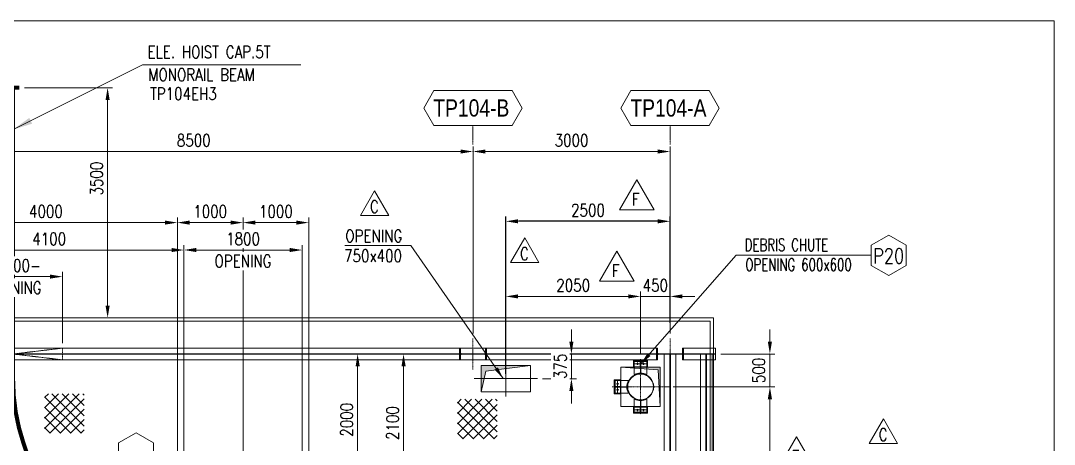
# Model space of a CAD drawing. Header units: inches. Extents: x 209270 to 234360, y -180214 to -150194.
# Drawn here: x 218628 to 234360, y -156637 to -150194 of the extents above; entities that cross this region are included whole.
import ezdxf
from ezdxf.enums import TextEntityAlignment as Align

# ---------------------------------------------------------------- set-up
doc = ezdxf.new("R2010")
doc.units = ezdxf.units.IN
doc.header["$LTSCALE"] = 10
doc.header["$MEASUREMENT"] = 0
for name, pattern in [('CENTER', [2, 1.25, -0.25, 0.25, -0.25]), ('CENTER2', [1.125, 0.75, -0.125, 0.125, -0.125]), ('HIDDEN', [0.375, 0.25, -0.125]), ('PHANTOM', [2.5, 1.25, -0.25, 0.25, -0.25, 0.25, -0.25])]:
    doc.linetypes.add(name, pattern=pattern)
doc.layers.get('Defpoints').update_dxf_attribs({"color": 69})
doc.layers.add('$AUDIT_BAD_LAYER1', color=7, linetype='Continuous')
doc.layers.add('HL', color=2, linetype='HIDDEN')
for name, color, linetype, lineweight in [('AM_VIEWS', 1, 'Continuous', 0), ('BOX', 1, 'Continuous', 5), ('CEN', 1, 'CENTER', 9), ('CENETR LINE', 1, 'CENTER2', 9), ('CIVIL', 6, 'Continuous', 9), ('DIM', 42, 'Continuous', 13), ('DIM.', 42, 'Continuous', 13), ('handrail', 11, 'FENCELINE1', 9), ('HIDDEN', 3, 'HIDDEN', 9), ('hoist', 221, 'Continuous', 9), ('MAIN OBJECT', 2, 'Continuous', 18), ('PANTHOM', 8, 'PHANTOM', 0), ('REV-C', 3, 'Continuous', 18), ('REV-F', 30, 'Continuous', 9), ('Sheeting', 4, 'Continuous', 0), ('STR25', 30, 'Continuous', 5), ('TEXT', 4, 'Continuous', 13)]:
    doc.layers.add(name, color=color, linetype=linetype, lineweight=lineweight)
doc.styles.add('TEXT_225', font='ROMANS.shx', dxfattribs={"width": 0.8})
doc.styles.add('TEXT_350', font='arial.ttf', dxfattribs={"width": 0.8, "height": 3.5})
doc.linetypes.add('FENCELINE1', pattern='A,0.25,-0.1,[133,ltypeshp.shx,S=0.1,R=0,X=-0.1,Y=0],-0.1,1', length=1.45)
doc.dimstyles.new('ISGEC_100', dxfattribs={"dimscale": 100, "dimtxt": 2.5, "dimasz": 2.5, "dimexe": 1, "dimexo": 0.5, "dimgap": 1, "dimtad": 1, "dimdec": 0, "dimzin": 12, "dimdsep": 46, "dimtxsty": 'TEXT_225', "dimcen": 1, "dimclrd": 42, "dimclre": 42, "dimclrt": 4, "dimadec": 0, "dimazin": 0, "dimtfac": 1, "dimtdec": 0, "dimtmove": 0, "dimatfit": 0, "dimfxl": 1, "dimtfill": 1, "dimtolj": 1, "dimtzin": 0, "dimlwd": -1, "dimarcsym": 1})
doc.dimstyles.new('ISGEC_75', dxfattribs={"dimscale": 75, "dimtxt": 2.5, "dimasz": 2.5, "dimexe": 1, "dimexo": 1, "dimgap": 1, "dimtad": 1, "dimdec": 0, "dimzin": 1, "dimdsep": 46, "dimtxsty": 'TEXT_225', "dimcen": 0, "dimclrd": 42, "dimclre": 42, "dimclrt": 4, "dimadec": 0, "dimazin": 0, "dimtfac": 1, "dimtdec": 0, "dimtmove": 0, "dimatfit": 3, "dimfxl": 1, "dimtfill": 1, "dimtolj": 1, "dimtzin": 0, "dimlwd": -1, "dimlwe": -1, "dimarcsym": 0})

# ---------------------------------------------------------------- blocks, each defined once
blk = doc.blocks.new('A$C426f7GU6TT')
at = {"layer": 'CEN'}
for p, q in [((0, 236), (0, -236)), ((-236, 0), (236, 0))]:
    blk.add_line(p, q, dxfattribs=at)
blk.add_circle((0, 0), 5, dxfattribs=at)
at = {"layer": 'MAIN OBJECT'}
blk.add_lwpolyline([(4, -180, 0.414214), (15, -190), (89, -190), (89, -205), (-89, -205), (-89, -190), (-15, -190, 0.414214), (-4, -180), (-4, 180, 0.414214), (-15, 190), (-89, 190), (-89, 205), (89, 205), (89, 190), (15, 190, 0.414214), (4, 180), (4, -180)], format="xyb", dxfattribs=at)
blk = doc.blocks.new('*D293')
at = {"layer": 'Defpoints', "color": 0, "transparency": 16777216}
for p in [(225512, -152184), (217012, -155028), (225512, -155028)]:
    blk.add_point(p, dxfattribs=at)
at = {"layer": 'DIM', "color": 42, "transparency": 16777216}
for p, q in [((217012, -154953), (217012, -152109)), ((225512, -154953), (225512, -152109)), ((217199, -152184), (225324, -152184))]:
    blk.add_line(p, q, dxfattribs=at)
for points in [[(217199, -152153), (217199, -152215), (217012, -152184)], [(225324, -152153), (225324, -152215), (225512, -152184)]]:
    blk.add_solid(points, dxfattribs=at)
at = {"layer": 'DIM', "color": 4, "transparency": 16777216, "insert": (221262, -152015), "char_height": 187.5, "attachment_point": 5, "style": 'TEXT_225', "bg_fill": 3, "box_fill_scale": 1.25, "bg_fill_color": 256, "bg_fill_true_color": 13158600, "bg_fill_transparency": 0}
blk.add_mtext('\\A1;8500', dxfattribs=at)
blk = doc.blocks.new('*D369')
at = {"layer": 'Defpoints', "color": 0, "transparency": 16777216}
for p in [(222912, -155264), (224455, -155264), (222912, -157364)]:
    blk.add_point(p, dxfattribs=at)
at = {"layer": 'DIM', "color": 42, "transparency": 16777216}
for p, q in [((222987, -155264), (224530, -155264)), ((224455, -157176), (224455, -155451)), ((222987, -157364), (224530, -157364))]:
    blk.add_line(p, q, dxfattribs=at)
for points in [[(224424, -155451), (224487, -155451), (224455, -155264)], [(224424, -157176), (224487, -157176), (224455, -157364)]]:
    blk.add_solid(points, dxfattribs=at)
at = {"layer": 'DIM', "color": 4, "transparency": 16777216, "insert": (224287, -156314), "char_height": 187.5, "attachment_point": 5, "rotation": 90, "style": 'TEXT_225', "bg_fill": 3, "box_fill_scale": 1.25, "bg_fill_color": 256, "bg_fill_true_color": 13158600, "bg_fill_transparency": 0}
blk.add_mtext('\\A1;2100', dxfattribs=at)
blk = doc.blocks.new('*D499')
at = {"layer": 'Defpoints', "color": 0, "transparency": 16777216}
for p in [(223370, -155264), (223756, -155264), (222214, -157264)]:
    blk.add_point(p, dxfattribs=at)
at = {"layer": 'DIM', "color": 42, "transparency": 16777216}
for p, q in [((223445, -155264), (223831, -155264)), ((223756, -157076), (223756, -155451)), ((222289, -157264), (223831, -157264))]:
    blk.add_line(p, q, dxfattribs=at)
for points in [[(223725, -155451), (223788, -155451), (223756, -155264)], [(223725, -157076), (223788, -157076), (223756, -157264)]]:
    blk.add_solid(points, dxfattribs=at)
at = {"layer": 'DIM', "color": 4, "transparency": 16777216, "insert": (223588, -156264), "char_height": 187.5, "attachment_point": 5, "rotation": 90, "style": 'TEXT_225', "bg_fill": 3, "box_fill_scale": 1.25, "bg_fill_color": 256, "bg_fill_true_color": 13158600, "bg_fill_transparency": 0}
blk.add_mtext('\\A1;2000', dxfattribs=at)
blk = doc.blocks.new('*D505')
at = {"layer": 'Defpoints', "color": 0, "transparency": 16777216}
for p in [(217012, -153265), (217012, -155028), (221012, -158062)]:
    blk.add_point(p, dxfattribs=at)
at = {"layer": 'DIM', "color": 42, "transparency": 16777216}
for p, q in [((217012, -154953), (217012, -153190)), ((221012, -157987), (221012, -153190)), ((220824, -153265), (217199, -153265))]:
    blk.add_line(p, q, dxfattribs=at)
for points in [[(217199, -153234), (217199, -153296), (217012, -153265)], [(220824, -153234), (220824, -153296), (221012, -153265)]]:
    blk.add_solid(points, dxfattribs=at)
at = {"layer": 'DIM', "color": 4, "transparency": 16777216, "insert": (219012, -153096), "char_height": 187.5, "attachment_point": 5, "style": 'TEXT_225', "bg_fill": 3, "box_fill_scale": 1.25, "bg_fill_color": 256, "bg_fill_true_color": 13158600, "bg_fill_transparency": 0}
blk.add_mtext('\\A1;4000', dxfattribs=at)
blk = doc.blocks.new('*D506')
at = {"layer": 'Defpoints', "color": 0, "transparency": 16777216}
for p in [(222012, -153265), (222012, -157164, -485622255), (221012, -158062)]:
    blk.add_point(p, dxfattribs=at)
at = {"layer": 'DIM', "color": 42, "transparency": 16777216}
for p, q in [((221012, -157987), (221012, -153190)), ((222012, -157089), (222012, -153190)), ((221199, -153265), (221824, -153265))]:
    blk.add_line(p, q, dxfattribs=at)
for points in [[(221199, -153234), (221199, -153296), (221012, -153265)], [(221824, -153234), (221824, -153296), (222012, -153265)]]:
    blk.add_solid(points, dxfattribs=at)
at = {"layer": 'DIM', "color": 4, "transparency": 16777216, "insert": (221512, -153096), "char_height": 187.5, "attachment_point": 5, "style": 'TEXT_225', "bg_fill": 3, "box_fill_scale": 1.25, "bg_fill_color": 256, "bg_fill_true_color": 13158600, "bg_fill_transparency": 0}
blk.add_mtext('\\A1;1000', dxfattribs=at)
blk = doc.blocks.new('*D507')
at = {"layer": 'Defpoints', "color": 0, "transparency": 16777216}
for p in [(222012, -153265), (222012, -157164, -485622255), (223012, -158062)]:
    blk.add_point(p, dxfattribs=at)
at = {"layer": 'DIM', "color": 42, "transparency": 16777216}
for p, q in [((222012, -157089), (222012, -153190)), ((223012, -157987), (223012, -153190)), ((222824, -153265), (222199, -153265))]:
    blk.add_line(p, q, dxfattribs=at)
for points in [[(222199, -153234), (222199, -153296), (222012, -153265)], [(222824, -153234), (222824, -153296), (223012, -153265)]]:
    blk.add_solid(points, dxfattribs=at)
at = {"layer": 'DIM', "color": 4, "transparency": 16777216, "insert": (222512, -153096), "char_height": 187.5, "attachment_point": 5, "style": 'TEXT_225', "bg_fill": 3, "box_fill_scale": 1.25, "bg_fill_color": 256, "bg_fill_true_color": 13158600, "bg_fill_transparency": 0}
blk.add_mtext('\\A1;1000', dxfattribs=at)
blk = doc.blocks.new('*D508')
at = {"layer": 'Defpoints', "color": 0, "transparency": 16777216}
for p in [(217012, -153682), (217012, -155028), (221112, -157364)]:
    blk.add_point(p, dxfattribs=at)
at = {"layer": 'DIM', "color": 42, "transparency": 16777216}
for p, q in [((217012, -154953), (217012, -153607)), ((220924, -153682), (217199, -153682)), ((221112, -157289), (221112, -153607))]:
    blk.add_line(p, q, dxfattribs=at)
for points in [[(217199, -153651), (217199, -153713), (217012, -153682)], [(220924, -153651), (220924, -153713), (221112, -153682)]]:
    blk.add_solid(points, dxfattribs=at)
at = {"layer": 'DIM', "color": 4, "transparency": 16777216, "insert": (219062, -153513), "char_height": 187.5, "attachment_point": 5, "style": 'TEXT_225', "bg_fill": 3, "box_fill_scale": 1.25, "bg_fill_color": 256, "bg_fill_true_color": 13158600, "bg_fill_transparency": 0}
blk.add_mtext('\\A1;4100', dxfattribs=at)
blk = doc.blocks.new('*D509')
at = {"layer": 'Defpoints', "color": 0, "transparency": 16777216}
for p in [(221112, -153682), (221112, -157364), (222912, -157364)]:
    blk.add_point(p, dxfattribs=at)
at = {"layer": 'DIM', "color": 42, "transparency": 16777216}
for p, q in [((221112, -157289), (221112, -153607)), ((222724, -153682), (221299, -153682)), ((222912, -157289), (222912, -153607))]:
    blk.add_line(p, q, dxfattribs=at)
for points in [[(221299, -153651), (221299, -153713), (221112, -153682)], [(222724, -153651), (222724, -153713), (222912, -153682)]]:
    blk.add_solid(points, dxfattribs=at)
at = {"layer": 'DIM', "color": 4, "transparency": 16777216, "insert": (222012, -153513), "char_height": 187.5, "attachment_point": 5, "style": 'TEXT_225', "bg_fill": 3, "box_fill_scale": 1.25, "bg_fill_color": 256, "bg_fill_true_color": 13158600, "bg_fill_transparency": 0}
blk.add_mtext('\\A1;1800', dxfattribs=at)
at = {"layer": 'DIM', "color": 4, "transparency": 16777216, "insert": (222012, -153851), "char_height": 187.5, "attachment_point": 5, "style": 'TEXT_225', "bg_fill": 3, "box_fill_scale": 1.25, "bg_fill_color": 256, "bg_fill_true_color": 13158600, "bg_fill_transparency": 0}
blk.add_mtext('\\A1;OPENING', dxfattribs=at)
blk = doc.blocks.new('*D567')
at = {"layer": 'Defpoints', "color": 0, "transparency": 16777216}
for p in [(218612, -151214), (219951, -151214), (219629, -154714)]:
    blk.add_point(p, dxfattribs=at)
at = {"layer": 'DIM', "color": 42, "transparency": 16777216}
for p, q in [((218687, -151214), (220026, -151214)), ((219951, -154526), (219951, -151401)), ((219704, -154714), (220026, -154714))]:
    blk.add_line(p, q, dxfattribs=at)
for points in [[(219919, -151401), (219982, -151401), (219951, -151214)], [(219919, -154526), (219982, -154526), (219951, -154714)]]:
    blk.add_solid(points, dxfattribs=at)
at = {"layer": 'DIM', "color": 4, "transparency": 16777216, "insert": (219782, -152596), "char_height": 187.5, "attachment_point": 5, "rotation": 90, "style": 'TEXT_225', "bg_fill": 3, "box_fill_scale": 1.25, "bg_fill_color": 256, "bg_fill_true_color": 13158600, "bg_fill_transparency": 0}
blk.add_mtext('\\A1;3500', dxfattribs=at)
blk = doc.blocks.new('A$C67244592')
at = {"layer": 'hoist', "lineweight": 0, "const_width": 62.5}
for points in [[(-1604, 15050), (-1404, 15050)], [(-100, -500), (100, -500)]]:
    blk.add_lwpolyline(points, dxfattribs=at)
blk.add_lwpolyline([(0, -500), (4, 5160, 0.081795), (-153, 6122), (-1342, 9644, -0.081584), (-1500, 10604), (-1500, 15050)], format="xyb", dxfattribs=at)
blk = doc.blocks.new('A$C0HI87687')
at = {"layer": 'CEN'}
for p, q in [((500, 89), (2000, -89)), ((2000, 89), (500, -89))]:
    blk.add_line(p, q, dxfattribs=at)
blk.add_lwpolyline([(500, 89), (2000, 89), (2000, -89), (500, -89)], close=True, dxfattribs=at)
blk = doc.blocks.new('*D579')
at = {"layer": 'Defpoints', "color": 0, "transparency": 16777216}
for p in [(217762, -154087), (217762, -155174), (219262, -155174)]:
    blk.add_point(p, dxfattribs=at)
at = {"layer": 'DIM', "color": 42, "transparency": 16777216}
for p, q in [((217762, -155099), (217762, -154012)), ((219262, -155099), (219262, -154012)), ((219075, -154087), (217950, -154087))]:
    blk.add_line(p, q, dxfattribs=at)
for points in [[(217950, -154055), (217950, -154118), (217762, -154087)], [(219075, -154055), (219075, -154118), (219262, -154087)]]:
    blk.add_solid(points, dxfattribs=at)
at = {"layer": 'DIM', "color": 4, "transparency": 16777216, "insert": (218512, -153918), "char_height": 187.5, "attachment_point": 5, "style": 'TEXT_225', "bg_fill": 3, "box_fill_scale": 1.25, "bg_fill_color": 256, "bg_fill_true_color": 13158600, "bg_fill_transparency": 0}
blk.add_mtext('\\A1;=1500-', dxfattribs=at)
at = {"layer": 'DIM', "color": 4, "transparency": 16777216, "insert": (218512, -154255), "char_height": 187.5, "attachment_point": 5, "style": 'TEXT_225', "bg_fill": 3, "box_fill_scale": 1.25, "bg_fill_color": 256, "bg_fill_true_color": 13158600, "bg_fill_transparency": 0}
blk.add_mtext('\\A1;OPENING', dxfattribs=at)
blk = doc.blocks.new('A$C94658011')
at = {"layer": 'MAIN OBJECT'}
h = blk.add_hatch(color=6, dxfattribs=at)
h.dxf.hatch_style = 1
h.paths.add_polyline_path([(300, 300), (-300, 300), (-300, -300), (-267, 258)])
at = {"layer": 'CEN'}
for p, q in [((0, 420, 0), (0, -420, 0)), ((-440, 0), (430, 0))]:
    blk.add_line(p, q, dxfattribs=at)
at = {"layer": 'CENETR LINE'}
for p, q in [((105, 351, 2717256), (-105, 351, 2717256)), ((98, 351, 2717256), (-98, 351, 2717256)), ((-83, 351, 2717256), (-27, 351, 0)), ((-45, 369, 0), (-45, 333, 0)), ((-45, 369, 0), (-45, 333, 0)), ((0, 195, 52558612), (0, 401, 55275868)), ((27, 351, 0), (63, 351, 0)), ((45, 369, 0), (45, 333, 0)), ((45, 369, 0), (45, 333, 0)), ((194, 0, 49841356), (400, 0, 52558612)), ((368, 45, -2717256), (332, 45, -2717256)), ((368, 45, -2717256), (332, 45, -2717256)), ((350, -105), (350, 105, 0)), ((350, -98, 0), (350, 98, 0)), ((350, 83, 0), (350, 27, -2717256)), ((368, -45, -2717256), (332, -45, -2717256)), ((368, -45, -2717256), (332, -45, -2717256)), ((350, -27, -2717256), (350, -63, -2717256)), ((0, -195, 52558612), (0, -401, 55275868)), ((105, -351, 2717256), (-105, -351, 2717256)), ((98, -351, 2717256), (-98, -351, 2717256)), ((-83, -351, 2717256), (-27, -351, 0)), ((-45, -369, 0), (-45, -333, 0)), ((-45, -369, 0), (-45, -333, 0)), ((27, -351, 0), (63, -351, 0)), ((45, -369, 0), (45, -333, 0)), ((45, -369, 0), (45, -333, 0))]:
    blk.add_line(p, q, dxfattribs=at)
at = {"layer": 'HIDDEN'}
for p, q in [((-5, 401, 0), (-5, 307, 0)), ((5, 307, 0), (5, 401, 0)), ((-105, 307, 2717256), (105, 307, 2717256)), ((306, 105, 0), (306, -105)), ((400, 5, -2717256), (306, 5, -2717256)), ((306, -5, -2717256), (400, -5, -2717256)), ((-105, -307, 2717256), (105, -307, 2717256)), ((-5, -401, 0), (-5, -307, 0)), ((5, -307, 0), (5, -401, 0))]:
    blk.add_line(p, q, dxfattribs=at)
at = {"layer": 'MAIN OBJECT', "ltscale": 10}
for p, q in [((-95, 186, -4474740), (-95, 386, -2717256)), ((-95, 386, -2717256), (95, 386, -2717256)), ((-5, 386, -5434512), (5, 386, -5434512)), ((-3, 209, 56749858), (-3, 401, 55275868)), ((3, 209, 56749851), (3, 401, 55275868)), ((95, 386, -2717256), (95, 186, -4474456)), ((-95, 186, 2717256), (-91, 179, 2717256)), ((95, 186, 2717256), (91, 179, 2717256)), ((185, 95), (178, 91)), ((185, 95, -7191996), (385, 95, -5434512)), ((208, 3, 54032602), (400, 3, 52558612)), ((385, 95, -5434512), (385, -95, -5434512)), ((385, 5, -8151768), (385, -5, -8151768)), ((185, -95), (178, -91)), ((385, -95, -5434512), (185, -95, -7191712)), ((208, -3, 54032595), (400, -3, 52558612)), ((-95, -186, 2717256), (-91, -179, 2717256)), ((-95, -186, -4474740), (-95, -386, -2717256)), ((-3, -209, 56749858), (-3, -401, 55275868)), ((3, -209, 56749851), (3, -401, 55275868)), ((95, -186, 2717256), (91, -179, 2717256)), ((95, -386, -2717256), (95, -186, -4474456)), ((-95, -386, -2717256), (95, -386, -2717256)), ((-5, -386, -5434512), (5, -386, -5434512))]:
    blk.add_line(p, q, dxfattribs=at)
at = {"layer": 'MAIN OBJECT', "color": 6, "elevation": 2717256}
blk.add_lwpolyline([(-300, -300), (-267, 258), (300, 300)], dxfattribs=at)
at = {"layer": 'MAIN OBJECT', "elevation": 2717256}
blk.add_lwpolyline([(-300, -300), (300, -300), (300, 300), (-300, 300)], close=True, dxfattribs=at)
at = {"layer": 'MAIN OBJECT'}
for centre, radius in [((-45, 351, 0), 9), ((45, 351, 0), 9), ((0, 0), 200), ((0, 0), 195), ((350, 45, -2717256), 9), ((350, -45, -2717256), 9), ((-45, -351, 0), 9), ((45, -351, 0), 9)]:
    blk.add_circle(centre, radius, dxfattribs=at)
at = {"layer": 'MAIN OBJECT', "ltscale": 10}
for centre, radius in [((-45, 351, 0), 9), ((45, 351, 0), 8.95), ((350, 45, -2717256), 9), ((350, -45, -2717256), 8.95), ((-45, -351, 0), 9), ((45, -351, 0), 8.95)]:
    blk.add_circle(centre, radius, dxfattribs=at)
for centre, radius, start, end in [((0, 0, 2717256), 201, 61.8045, 121.5044), ((0, 0, 2717256), 209, 62.9739, 117.0465), ((-1, 0), 201, 331.8045, 31.5044), ((-1, 0), 209, 332.9739, 27.0465), ((0, 0, 2717256), 201, 238.4956, 298.1955), ((0, 0, 2717256), 209, 242.9535, 297.0261)]:
    blk.add_arc(centre, radius, start, end, dxfattribs=at)
at = {"layer": 'STR25'}
for p, q in [((-105, 401, 2717256), (105, 401, 2717256)), ((-105, 401, 2717256), (-105, 301, 2717256)), ((105, 401, 2717256), (105, 301, 2717256)), ((-105, 301, 2717256), (105, 301, 2717256)), ((300, 105, 0), (300, -105)), ((400, 105, 0), (300, 105, 0)), ((400, 105, 0), (400, -105, 0)), ((400, -105, 0), (300, -105)), ((-105, -301, 2717256), (105, -301, 2717256)), ((-105, -401, 2717256), (-105, -301, 2717256)), ((105, -401, 2717256), (105, -301, 2717256)), ((-105, -401, 2717256), (105, -401, 2717256))]:
    blk.add_line(p, q, dxfattribs=at)
blk = doc.blocks.new('A$C2b85e723')
blk.add_blockref('A$C94658011', (0, 0))
blk = doc.blocks.new('*D610')
at = {"layer": 'Defpoints', "color": 0, "transparency": 16777216}
for p in [(229208, -155264), (228502, -155764)]:
    blk.add_point(p, dxfattribs=at)
at = {"layer": 'DIM', "color": 42, "transparency": 16777216}
for p, q in [((230031, -155076), (230031, -154889)), ((229283, -155264), (230106, -155264)), ((230031, -155764), (230031, -155264)), ((228577, -155764), (230106, -155764)), ((230031, -155951), (230031, -156139))]:
    blk.add_line(p, q, dxfattribs=at)
for points in [[(229999, -155076), (230062, -155076), (230031, -155264)], [(229999, -155951), (230062, -155951), (230031, -155764)]]:
    blk.add_solid(points, dxfattribs=at)
at = {"layer": 'DIM', "color": 4, "transparency": 16777216, "insert": (229862, -155514), "char_height": 187.5, "attachment_point": 5, "rotation": 90, "style": 'TEXT_225', "bg_fill": 3, "box_fill_scale": 1.25, "bg_fill_color": 256, "bg_fill_true_color": 13158600, "bg_fill_transparency": 0}
blk.add_mtext('\\A1;500', dxfattribs=at)
at = {"layer": 'Defpoints', "color": 0, "transparency": 16777216}
blk.add_point((230031, -155264), dxfattribs=at)
blk = doc.blocks.new('*D1876')
at = {"layer": 'Defpoints', "color": 0, "transparency": 16777216}
for p in [(228481, -155764), (230031, -155764), (228481, -158834)]:
    blk.add_point(p, dxfattribs=at)
at = {"layer": 'DIM', "color": 42, "transparency": 16777216}
for p, q in [((228556, -155764), (230106, -155764)), ((230031, -158646), (230031, -155951)), ((228556, -158834), (230106, -158834))]:
    blk.add_line(p, q, dxfattribs=at)
for points in [[(229999, -155951), (230062, -155951), (230031, -155764)], [(229999, -158646), (230062, -158646), (230031, -158834)]]:
    blk.add_solid(points, dxfattribs=at)
at = {"layer": 'DIM', "color": 4, "transparency": 16777216, "insert": (229862, -157299), "char_height": 187.5, "attachment_point": 5, "rotation": 90, "style": 'TEXT_225', "bg_fill": 3, "box_fill_scale": 1.25, "bg_fill_color": 256, "bg_fill_true_color": 13158600, "bg_fill_transparency": 0}
blk.add_mtext('\\A1;3070', dxfattribs=at)
blk = doc.blocks.new('*D1878')
at = {"layer": 'Defpoints', "color": 0, "transparency": 16777216}
for p in [(228512, -155028, -1), (228062, -155344, 0)]:
    blk.add_point(p, dxfattribs=at)
at = {"layer": 'DIM', "color": 42, "transparency": 16777216}
for p, q in [((228062, -155269), (228062, -154313)), ((228512, -154953), (228512, -154313)), ((227874, -154388), (227687, -154388)), ((228512, -154388), (228062, -154388)), ((228699, -154388), (228887, -154388))]:
    blk.add_line(p, q, dxfattribs=at)
for points in [[(227874, -154357), (227874, -154419), (228062, -154388)], [(228699, -154357), (228699, -154419), (228512, -154388)]]:
    blk.add_solid(points, dxfattribs=at)
at = {"layer": 'DIM', "color": 4, "transparency": 16777216, "insert": (228287, -154219), "char_height": 187.5, "attachment_point": 5, "style": 'TEXT_225', "bg_fill": 3, "box_fill_scale": 1.25, "bg_fill_color": 256, "bg_fill_true_color": 13158600, "bg_fill_transparency": 0}
blk.add_mtext('\\A1;450', dxfattribs=at)
at = {"layer": 'Defpoints', "color": 0, "transparency": 16777216}
blk.add_point((228062, -154388), dxfattribs=at)
blk = doc.blocks.new('A$Ccfc223fc')
at = {"layer": 'MAIN OBJECT'}
h = blk.add_hatch(color=6, dxfattribs=at)
h.dxf.hatch_style = 1
h.paths.add_polyline_path([(-375, -200), (-375, 200), (375, 200), (-305, 116)])
at = {"layer": 'CENETR LINE'}
for p, q in [((0, -269), (0, 269)), ((483, 0), (-483, 0))]:
    blk.add_line(p, q, dxfattribs=at)
at = {"layer": 'CIVIL'}
blk.add_lwpolyline([(-375, -200), (375, -200), (375, 200), (-375, 200)], close=True, dxfattribs=at)
blk.add_lwpolyline([(-375, -200), (-305, 116), (375, 200)], dxfattribs=at)
blk = doc.blocks.new('*D1880')
at = {"layer": 'Defpoints', "color": 0, "transparency": 16777216}
for p in [(226042, -155264, -448149755), (226495, -155639, -1)]:
    blk.add_point(p, dxfattribs=at)
at = {"layer": 'DIM', "color": 42, "transparency": 16777216}
for p, q in [((227010, -155076), (227010, -154889)), ((226117, -155264), (227085, -155264)), ((227010, -155639), (227010, -155264)), ((226570, -155639), (227085, -155639)), ((227010, -155826), (227010, -156014))]:
    blk.add_line(p, q, dxfattribs=at)
for points in [[(226978, -155076), (227041, -155076), (227010, -155264)], [(226978, -155826), (227041, -155826), (227010, -155639)]]:
    blk.add_solid(points, dxfattribs=at)
at = {"layer": 'DIM', "color": 4, "transparency": 16777216, "insert": (226841, -155451), "char_height": 187.5, "attachment_point": 5, "rotation": 90, "style": 'TEXT_225', "bg_fill": 3, "box_fill_scale": 1.25, "bg_fill_color": 256, "bg_fill_true_color": 13158600, "bg_fill_transparency": 0}
blk.add_mtext('\\A1;375', dxfattribs=at)
at = {"layer": 'Defpoints', "color": 0, "transparency": 16777216}
blk.add_point((227010, -155264), dxfattribs=at)
blk = doc.blocks.new('*D1881')
at = {"layer": 'Defpoints', "color": 0, "transparency": 16777216}
for p in [(226012, -154388), (226012, -155370, -1), (228062, -155344, 0)]:
    blk.add_point(p, dxfattribs=at)
at = {"layer": 'DIM', "color": 42, "transparency": 16777216}
for p, q in [((226012, -155295), (226012, -154313)), ((228062, -155269), (228062, -154313)), ((227874, -154388), (226199, -154388))]:
    blk.add_line(p, q, dxfattribs=at)
for points in [[(226199, -154357), (226199, -154419), (226012, -154388)], [(227874, -154357), (227874, -154419), (228062, -154388)]]:
    blk.add_solid(points, dxfattribs=at)
at = {"layer": 'DIM', "color": 4, "transparency": 16777216, "insert": (227037, -154219), "char_height": 187.5, "attachment_point": 5, "style": 'TEXT_225', "bg_fill": 3, "box_fill_scale": 1.25, "bg_fill_color": 256, "bg_fill_true_color": 13158600, "bg_fill_transparency": 0}
blk.add_mtext('\\A1;2050', dxfattribs=at)
blk = doc.blocks.new('A$Ca106b763')
at = {"layer": 'REV-C'}
blk.add_lwpolyline([(0, 373), (-215, 0), (215, 0)], close=True, dxfattribs=at)
at = {"layer": 'TEXT', "style": 'TEXT_225', "width": 0.8}
blk.add_text('C', height=188, dxfattribs=at).set_placement((-72, 39))
blk = doc.blocks.new('*D2066')
at = {"layer": 'Defpoints', "color": 0, "transparency": 16777216}
for p in [(228512, -152184), (225512, -155028), (228512, -155028, -1)]:
    blk.add_point(p, dxfattribs=at)
at = {"layer": 'DIM', "color": 42, "transparency": 16777216}
for p, q in [((225512, -154953), (225512, -152109)), ((228512, -154953), (228512, -152109)), ((225699, -152184), (228324, -152184))]:
    blk.add_line(p, q, dxfattribs=at)
for points in [[(225699, -152153), (225699, -152215), (225512, -152184)], [(228324, -152153), (228324, -152215), (228512, -152184)]]:
    blk.add_solid(points, dxfattribs=at)
at = {"layer": 'DIM', "color": 4, "transparency": 16777216, "insert": (227012, -152015), "char_height": 187.5, "attachment_point": 5, "style": 'TEXT_225', "bg_fill": 3, "box_fill_scale": 1.25, "bg_fill_color": 256, "bg_fill_true_color": 13158600, "bg_fill_transparency": 0}
blk.add_mtext('\\A1;3000', dxfattribs=at)
blk = doc.blocks.new('*D2110')
at = {"layer": 'Defpoints', "color": 0, "transparency": 16777216}
for p in [(226012, -153245), (228512, -154864), (226012, -155639, -1)]:
    blk.add_point(p, dxfattribs=at)
at = {"layer": 'HL', "color": 42, "transparency": 16777216}
for p, q in [((226012, -155564), (226012, -153170)), ((228512, -154789), (228512, -153170)), ((228324, -153245), (226199, -153245))]:
    blk.add_line(p, q, dxfattribs=at)
for points in [[(226199, -153214), (226199, -153277), (226012, -153245)], [(228324, -153214), (228324, -153277), (228512, -153245)]]:
    blk.add_solid(points, dxfattribs=at)
at = {"layer": 'HL', "color": 4, "transparency": 16777216, "insert": (227262, -153077), "char_height": 187.5, "attachment_point": 5, "style": 'TEXT_225', "bg_fill": 3, "box_fill_scale": 1.25, "bg_fill_color": 256, "bg_fill_true_color": 13158600, "bg_fill_transparency": 0}
blk.add_mtext('\\A1;2500', dxfattribs=at)
blk = doc.blocks.new('A$Cdd6af47b')
at = {"layer": 'REV-F'}
blk.add_lwpolyline([(-264, 457), (-528, 0), (0, 0)], close=True, dxfattribs=at)
at = {"layer": 'REV-F', "style": 'TEXT_225', "width": 0.8}
blk.add_text('F', height=188, dxfattribs=at).set_placement((-339, 66, 0))

msp = doc.modelspace()

# ---------------------------------------------------------------- hatches: boundary and pattern name
at = {"layer": 'PANTHOM'}
h = msp.add_hatch(dxfattribs=at)
h.set_pattern_fill('ANSI37', color=256, scale=887.309452, angle=-180)
h.set_pattern_definition([(225, (329120.01, 2114796.26), (78.4278163, -78.4278163), []), (315, (329120.01, 2114796.26), (78.4278163, 78.4278163), [])])
h.paths.add_polyline_path([(225881.3, -156552.6), (225881.3, -155950.4), (225274.7, -155950.4), (225274.7, -156552.6)])

# ---------------------------------------------------------------- linework, layer by layer
at = {"layer": 'AM_VIEWS'}
msp.add_lwpolyline([(209270.3, -150194), (234359.8, -150194), (234359.8, -180214.3), (209270.3, -180214.3)], close=True, dxfattribs=at)
at = {"layer": 'BOX', "lineweight": 5, "flags": 128}
for points in [[(224915.8, -151787.7), (224762.8, -151522.7), (224915.8, -151257.7), (226108, -151257.7), (226260.9, -151522.7), (226108, -151787.7)], [(227915.8, -151787.7), (227762.8, -151522.7), (227915.8, -151257.7), (229108, -151257.7), (229260.9, -151522.7), (229108, -151787.7)]]:
    msp.add_lwpolyline(points, close=True, dxfattribs=at)
at = {"layer": 'BOX', "lineweight": 5, "elevation": -8484567.5, "flags": 128}
msp.add_lwpolyline([(232103.6, -153609.6), (231838.5, -153456.5), (231573.4, -153609.6), (231573.4, -153915.7), (231838.5, -154068.7), (232103.6, -153915.7)], close=True, dxfattribs=at)
at = {"layer": 'CEN'}
for p, q in [((228511.9, -152078.7), (228511.9, -151787.7)), ((217212.2, -155263.7), (228311.6, -155263.7)), ((228712.2, -155263.7), (229208.3, -155263.7)), ((229061.8, -155263.7), (229061.8, -165259.3))]:
    msp.add_line(p, q, dxfattribs=at)
at = {"layer": 'CEN', "elevation": 0.8}
msp.add_lwpolyline([(217011.9, -155263.7), (228511.9, -155263.7), (228511.9, -165263.7), (217011.9, -165263.7)], close=True, dxfattribs=at)
at = {"layer": 'HIDDEN', "elevation": 0.8}
msp.add_lwpolyline([(228307.2, -155268.1), (217216.6, -155268.1), (217216.6, -155259.3), (228307.2, -155259.3)], close=True, dxfattribs=at)
at = {"layer": 'HIDDEN'}
for points in [[(228507.5, -165259.3), (228507.5, -155268.1), (228516.3, -155268.1), (228516.3, -165259.3)], [(229203.9, -155268.1), (228716.6, -155268.1), (228716.6, -155259.3), (229203.9, -155259.3)]]:
    msp.add_lwpolyline(points, close=True, dxfattribs=at)
at = {"layer": 'HIDDEN', "elevation": 0}
msp.add_lwpolyline([(229066.2, -165259.3), (229066.2, -155268.1), (229057.4, -155268.1), (229057.4, -165259.3)], dxfattribs=at)
at = {"layer": 'MAIN OBJECT', "elevation": 0.8}
msp.add_lwpolyline([(228307.2, -155353.1), (217216.6, -155353.1), (217216.6, -155174.3), (228307.2, -155174.3)], close=True, dxfattribs=at)
at = {"layer": 'MAIN OBJECT'}
for points in [[(228422.5, -165259.3), (228422.5, -155268.1), (228601.3, -155268.1), (228601.3, -165259.3)], [(229203.9, -155353.1), (228716.6, -155353.1), (228716.6, -155174.3), (229203.9, -155174.3)]]:
    msp.add_lwpolyline(points, close=True, dxfattribs=at)
at = {"layer": 'MAIN OBJECT', "elevation": 0}
msp.add_lwpolyline([(229151.2, -165259.3), (229151.2, -155268.1), (228972.4, -155268.1), (228972.4, -165259.3)], dxfattribs=at)

# ---------------------------------------------------------------- block references
at = {"layer": '$AUDIT_BAD_LAYER1', "rotation": 270.0096740856855}
msp.add_blockref('A$C426f7GU6TT', (228511.9, -155263.7, -0.8), dxfattribs=at)
at = {"layer": 'DIM.', "xscale": -1}
msp.add_blockref('A$C2b85e723', (228061.9, -155763.7), dxfattribs=at)
at = {"layer": 'MAIN OBJECT'}
msp.add_blockref('A$Ccfc223fc', (226011.9, -155638.7, -0.8), dxfattribs=at)
at = {"layer": 'REV-C'}
for p in [(226299.5, -153872.3, 0), (231758.6, -156622.9, 0)]:
    msp.add_blockref('A$Ca106b763', p, dxfattribs=at)

# ---------------------------------------------------------------- texts
at = {"layer": 'TEXT', "style": 'TEXT_225'}
for s, width, p in [('ELE. HOIST CAP.5T', 0.8, (220559.2, -150763.4)), ('MONORAIL BEAM', 0.8, (220569.9, -151110.2)), ('TP104EH3', 0.8, (220596.4, -151398.6)), ('DEBRIS CHUTE', 0.7, (229646.5, -153697.8, -1013879.1)), ('OPENING 600x600', 0.7, (229657.2, -153998.5, -1013879.1))]:
    msp.add_text(s, height=187.5, dxfattribs=dict(at, width=width)).set_placement(p)
at = {"layer": 'TEXT', "style": 'TEXT_350', "width": 0.8}
for s, p in [('TP104-B', (225486.5, -151521, 0)), ('TP104-A', (228486.5, -151521, 0))]:
    msp.add_text(s, height=262.5, dxfattribs=at).set_placement(p, align=Align.MIDDLE)
at = {"layer": 'TEXT', "style": 'TEXT_225', "width": 0.8}
msp.add_text('P20', height=225, dxfattribs=at).set_placement((231838.5, -153772.3, -8484567.5), align=Align.MIDDLE_CENTER)

# ---------------------------------------------------------------- leaders
at = {"layer": 'DIM'}
msp.add_leader([(228066.9, -155413.7, -8484567.5), (229518.6, -153762.6, -8484567.5), (231573.4, -153762.6, -8484567.5)], dimstyle='ISGEC_75', dxfattribs=at)

# ---------------------------------------------------------------- next in the draw order: dimensions: what is measured, and where the dimension line sits
dim = msp.add_linear_dim(base=(225511.9, -152184.2), p1=(217011.9, -155028), p2=(225511.9, -155028), dimstyle='ISGEC_75', dxfattribs=at)
dim.commit()
dim.dimension.update_dxf_attribs({"geometry": '*D293', "text_midpoint": (221261.9, -152015.5)})
dim = msp.add_linear_dim(base=(224455.5, -155263.7), p1=(222912, -157363.8), p2=(222912, -155263.7), angle=90, dimstyle='ISGEC_75', dxfattribs=at)
dim.commit()
dim.dimension.update_dxf_attribs({"geometry": '*D369', "text_midpoint": (224286.7, -156313.8)})

# ---------------------------------------------------------------- next in the draw order: block references
at = {"layer": '$AUDIT_BAD_LAYER1', "rotation": 270.0096740856855}
msp.add_blockref('A$C426f7GU6TT', (225511.9, -155263.7), dxfattribs=at)
at = {"layer": 'REV-C'}
msp.add_blockref('A$Ca106b763', (224015.3, -153156.6), dxfattribs=at)

# ---------------------------------------------------------------- next in the draw order: texts
at = {"layer": 'TEXT', "style": 'TEXT_225', "width": 0.8}
for s, p in [('OPENING', (223568.6, -153561.5, -4.7)), ('750x400', (223550.5, -153864, -4.7))]:
    msp.add_text(s, height=187.5, dxfattribs=at).set_placement(p)

# ---------------------------------------------------------------- next in the draw order: dimensions: what is measured, and where the dimension line sits
at = {"layer": 'DIM'}
dim = msp.add_linear_dim(base=(217011.9, -153265), p1=(221011.7, -158061.9), p2=(217011.9, -155028), dimstyle='ISGEC_75', dxfattribs=at)
dim.commit()
dim.dimension.update_dxf_attribs({"geometry": '*D505', "text_midpoint": (219011.8, -153096.3)})
dim = msp.add_linear_dim(base=(223756.4, -155263.7), p1=(222213.6, -157263.6), p2=(223370.2, -155263.7), angle=90, dimstyle='ISGEC_75', dxfattribs=at)
dim.commit()
dim.dimension.update_dxf_attribs({"geometry": '*D499', "text_midpoint": (223587.6, -156263.6)})

# ---------------------------------------------------------------- next in the draw order: dimensions: what is measured, and where the dimension line sits
dim = msp.add_linear_dim(base=(222011.9, -153265), p1=(221011.7, -158061.9), p2=(222011.9, -157163.6, -485622255.4), dimstyle='ISGEC_75', dxfattribs=at)
dim.commit()
dim.dimension.update_dxf_attribs({"geometry": '*D506', "text_midpoint": (221511.8, -153096.3)})

# ---------------------------------------------------------------- next in the draw order: dimensions: what is measured, and where the dimension line sits
dim = msp.add_linear_dim(base=(222011.9, -153265), p1=(223012, -158061.9), p2=(222011.9, -157163.6, -485622255.4), angle=180, dimstyle='ISGEC_75', dxfattribs=at)
dim.commit()
dim.dimension.update_dxf_attribs({"geometry": '*D507', "text_midpoint": (222511.9, -153096.3)})
dim = msp.add_linear_dim(base=(217011.9, -153681.8), p1=(221112, -157363.8), p2=(217011.9, -155028), dimstyle='ISGEC_75', dxfattribs=at)
dim.commit()
dim.dimension.update_dxf_attribs({"geometry": '*D508', "text_midpoint": (219061.9, -153513)})

# ---------------------------------------------------------------- next in the draw order: hatches: boundary and pattern name
at = {"layer": 'PANTHOM'}
h = msp.add_hatch(dxfattribs=at)
h.set_pattern_fill('ANSI37', color=256, scale=887.309452, angle=-180)
h.set_pattern_definition([(225, (322834.59, 2114878.95), (78.4278163, -78.4278163), []), (315, (322834.59, 2114878.95), (78.4278163, 78.4278163), [])])
h.paths.add_polyline_path([(219595.8, -156469.9), (219595.8, -155867.7), (218989.2, -155867.7), (218989.2, -156469.9)])

# ---------------------------------------------------------------- next in the draw order: linework, layer by layer
at = {"layer": 'BOX', "lineweight": 5, "flags": 128}
msp.add_lwpolyline([(220118.8, -156920.9), (220383.9, -157073.9), (220649, -156920.9), (220649, -156614.8), (220383.9, -156461.7), (220118.8, -156614.8)], close=True, dxfattribs=at)

# ---------------------------------------------------------------- next in the draw order: block references
at = {"layer": 'DIM.'}
msp.add_blockref('A$C0HI87687', (217261.9, -155263.7), dxfattribs=at)

# ---------------------------------------------------------------- next in the draw order: dimensions: what is measured, and where the dimension line sits
at = {"layer": 'DIM'}
dim = msp.add_linear_dim(base=(221112, -153681.8), p1=(222912, -157363.8), p2=(221112, -157363.8), text='<>\\XOPENING', dimstyle='ISGEC_75', dxfattribs=at)
dim.commit()
dim.dimension.update_dxf_attribs({"geometry": '*D509', "text_midpoint": (222012, -153681.8)})

# ---------------------------------------------------------------- next in the draw order: linework, layer by layer
at = {"layer": 'Sheeting'}
for points in [[(216351.9, -154713.7), (229171.9, -154713.7), (229171.9, -165813.7), (216351.9, -165813.7)], [(216401.9, -154763.7), (229121.9, -154763.7), (229121.9, -165763.7), (216401.9, -165763.7)]]:
    msp.add_lwpolyline(points, close=True, dxfattribs=at)

# ---------------------------------------------------------------- next in the draw order: dimensions: what is measured, and where the dimension line sits
at = {"layer": 'DIM'}
for base, p1, p2, picture, middle in [((219950.7, -151213.7), (219629.2, -154713.7), (218611.9, -151213.7), '*D567', (219950.7, -152596.2)), ((230030.6, -155263.7), (228501.9, -155763.7), (229208.3, -155263.7), '*D610', (230030.6, -155513.7))]:
    dim = msp.add_linear_dim(base=base, p1=p1, p2=p2, angle=90, dimstyle='ISGEC_75', dxfattribs=at)
    dim.commit()
    dim.dimension.update_dxf_attribs({"geometry": picture, "text_midpoint": middle, "dimtype": 160})

# ---------------------------------------------------------------- next in the draw order: linework, layer by layer
at = {"layer": 'handrail', "const_width": 10, "elevation": -448149754.8}
msp.add_lwpolyline([(228511.9, -159158.7), (228511.9, -155263.7), (217011.9, -155263.7), (217011.9, -156838.4)], dxfattribs=at)

# ---------------------------------------------------------------- next in the draw order: block references
at = {"layer": 'DIM.'}
msp.add_blockref('A$C67244592', (220011.9, -166263.7), dxfattribs=at)

# ---------------------------------------------------------------- next in the draw order: leaders
at = {"layer": 'DIM'}
msp.add_leader([(218511.9, -151850.3, -6574205.8), (220480.7, -150867.6, -6574205.8), (222890.1, -150867.6, -6574205.8)], dimstyle='ISGEC_100', override={"dimasz": 3}, dxfattribs=at)

# ---------------------------------------------------------------- next in the draw order: dimensions: what is measured, and where the dimension line sits
dim = msp.add_linear_dim(base=(217762.2, -154086.7), p1=(219262.2, -155174.3), p2=(217762.2, -155174.3), angle=0, text='=<>-\\XOPENING', dimstyle='ISGEC_75', dxfattribs=at)
dim.commit()
dim.dimension.update_dxf_attribs({"geometry": '*D579', "text_midpoint": (218512.2, -154086.7)})
dim = msp.add_linear_dim(base=(228061.9, -154388), p1=(228511.9, -155028, -0.8), p2=(228061.9, -155343.7, 0), dimstyle='ISGEC_75', dxfattribs=at)
dim.commit()
dim.dimension.update_dxf_attribs({"geometry": '*D1878', "text_midpoint": (228286.9, -154388), "dimtype": 160})
dim = msp.add_linear_dim(base=(227009.7, -155263.7), p1=(226495, -155638.7, -0.8), p2=(226042.4, -155263.7, -448149754.8), angle=90, dimstyle='ISGEC_75', dxfattribs=at)
dim.commit()
dim.dimension.update_dxf_attribs({"geometry": '*D1880', "text_midpoint": (227009.7, -155451.2), "dimtype": 160})
dim = msp.add_linear_dim(base=(230030.6, -155763.7), p1=(228480.5, -158833.7), p2=(228480.5, -155763.7), angle=90, dimstyle='ISGEC_75', dxfattribs=at)
dim.commit()
dim.dimension.update_dxf_attribs({"geometry": '*D1876', "text_midpoint": (229861.8, -157298.7)})

# ---------------------------------------------------------------- next in the draw order: block references
at = {"layer": 'REV-F'}
msp.add_blockref('A$Cdd6af47b', (230700.1, -156981.4, 0), dxfattribs=at)

# ---------------------------------------------------------------- next in the draw order: dimensions: what is measured, and where the dimension line sits
at = {"layer": 'DIM'}
dim = msp.add_linear_dim(base=(226011.9, -154388), p1=(228061.9, -155343.7, 0), p2=(226011.9, -155370, -0.8), dimstyle='ISGEC_75', dxfattribs=at)
dim.commit()
dim.dimension.update_dxf_attribs({"geometry": '*D1881', "text_midpoint": (227036.9, -154219.2)})

# ---------------------------------------------------------------- next in the draw order: leaders
msp.add_leader([(225971.9, -155638.7), (224565, -153614.4), (223559.4, -153614.4)], dimstyle='ISGEC_75', override={"dimarcsym": 1}, dxfattribs=at)

# ---------------------------------------------------------------- next in the draw order: dimensions: what is measured, and where the dimension line sits
dim = msp.add_linear_dim(base=(228511.9, -152184.2), p1=(225511.9, -155028), p2=(228511.9, -155028, -0.8), dimstyle='ISGEC_75', dxfattribs=at)
dim.commit()
dim.dimension.update_dxf_attribs({"geometry": '*D2066', "text_midpoint": (227011.9, -152015.5)})

# ---------------------------------------------------------------- next in the draw order: linework, layer by layer
at = {"layer": 'CEN'}
msp.add_line((225511.9, -152078.7), (225511.9, -151787.7), dxfattribs=at)

# ---------------------------------------------------------------- next in the draw order: dimensions: what is measured, and where the dimension line sits
at = {"layer": 'HL'}
dim = msp.add_linear_dim(base=(226011.9, -153245.5), p1=(228511.9, -154863.7), p2=(226011.9, -155638.7, -0.8), dimstyle='ISGEC_75', dxfattribs=at)
dim.commit()
dim.dimension.update_dxf_attribs({"geometry": '*D2110', "text_midpoint": (227261.9, -153076.7)})

# ---------------------------------------------------------------- next in the draw order: block references
at = {"layer": 'REV-F'}
for p in [(228269.8, -153070.4), (227965.7, -154155.7, 0)]:
    msp.add_blockref('A$Cdd6af47b', p, dxfattribs=at)

doc.saveas('drawing.dxf')
